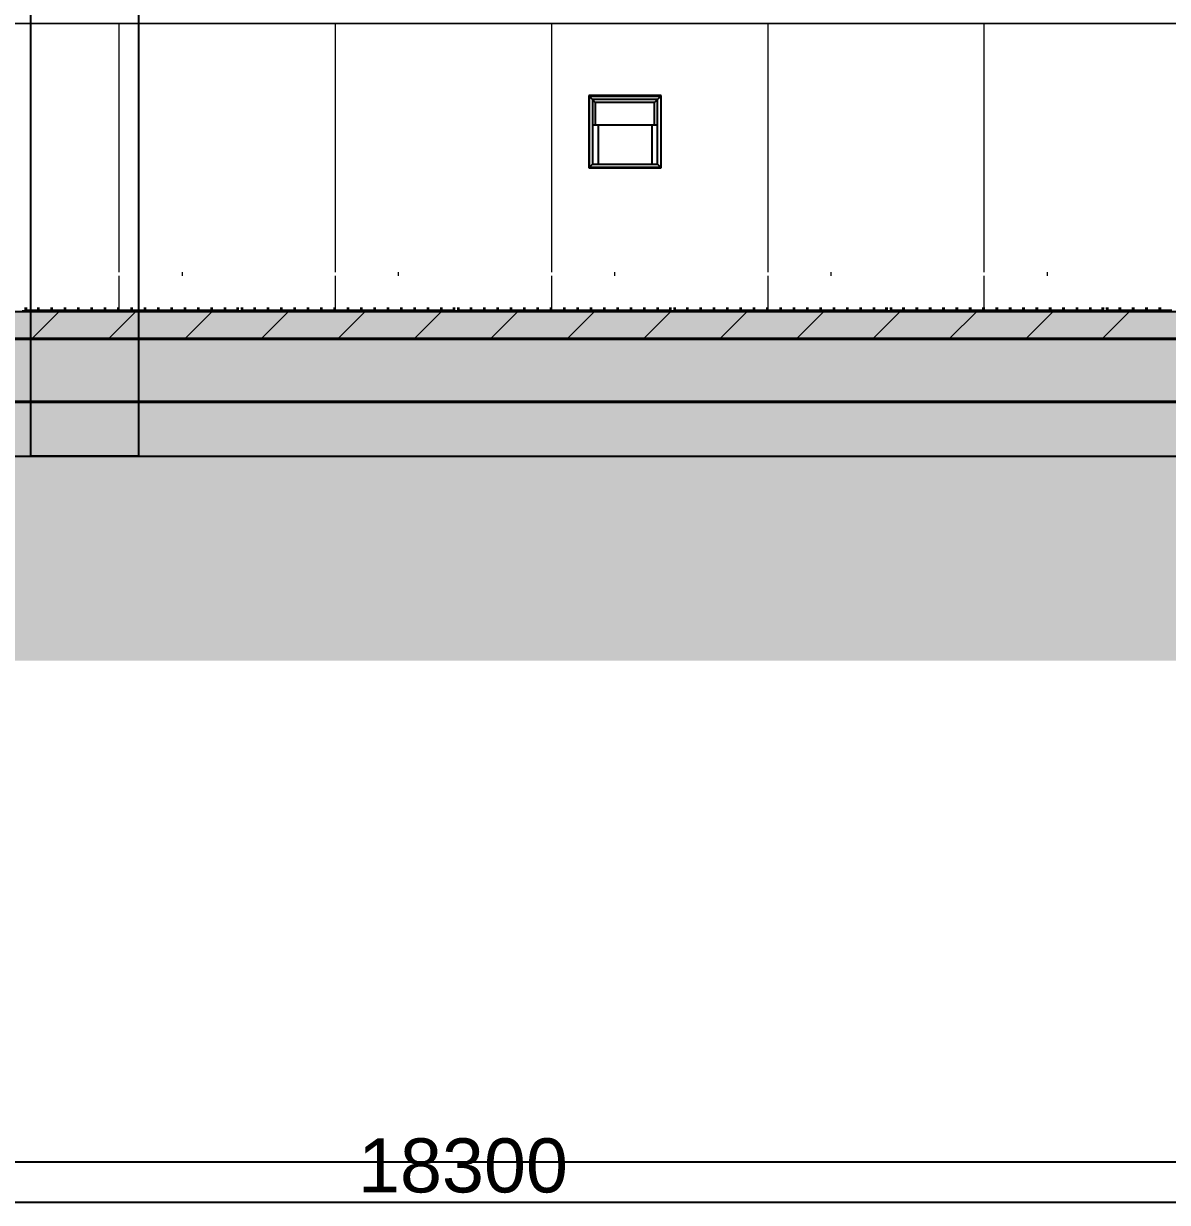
# Model space of a CAD drawing. Header units: millimetres. Extents: x 2519235 to 7246330, y 25937 to 201821.
# Drawn here: x 2652635 to 2655808, y 98719 to 101990 of the extents above; entities that cross this region are included whole.
import ezdxf

# ---------------------------------------------------------------- set-up
doc = ezdxf.new("R2010")
doc.units = ezdxf.units.MM
doc.set_wipeout_variables(frame=1)
doc.linetypes.add('TA_GL_000.90000', pattern=[2.475, 0.9, -0.225, 0.225, -0.225, 0.9])
for name, color, linetype in [('000 - 0_HIDE_OBJ_FRAMING_DEF_SUB_1', 7, 'Continuous'), ('000 - 0_SYM_DWG_GRIDLINE_MAIN_COLOR_251', 7, 'Continuous'), ('000 - CONCRETE_COL_CUT_COLOR_1', 7, 'Continuous'), ('000 - CONCRETE_COL_CUT_COLOR_3', 7, 'Continuous'), ('000 - CONCRETE_COL_CUT_COLOR_5', 7, 'Continuous'), ('000 - CONCRETE_COL_HATCH_', 7, 'Continuous'), ('000 - CONCRETE_COL_WIPEOUT_', 7, 'Continuous'), ('010 - ASPG_DIMS_OVERALL', 7, 'Continuous'), ('_งานโครงสร้าง', 7, 'Continuous')]:
    doc.layers.add(name, color=color, linetype=linetype)
doc.layers.add('A-DETL', color=7, linetype='Continuous', lineweight=70)
doc.layers.add('E-LITE-EQPM', color=7, linetype='Continuous', lineweight=9)
doc.layers.get('A-DETL').off()
doc.styles.add('FAMELINE_FOR_CKST', font='arial.ttf')
doc.styles.add('TA', font='', dxfattribs={"height": 4.5})
doc.styles.get('TA').set_extended_font_data('Cordia New')
doc.dimstyles.new('FAMELINE-CKST_C-C', dxfattribs={"dimtxt": 0.3, "dimasz": 0.15, "dimexe": 0.1, "dimexo": 0.1, "dimgap": 0.05, "dimtad": 1, "dimzin": 0, "dimdsep": 46, "dimtxsty": 'FAMELINE_FOR_CKST', "dimblk": 'ORIGIN', "dimblk1": 'ORIGIN', "dimblk2": 'ORIGIN', "dimsah": 1, "dimcen": 0.1, "dimdle": 0.1, "dimclrd": 7, "dimclre": 7, "dimclrt": 7, "dimadec": 0, "dimazin": 0, "dimtfac": 1, "dimtix": 1, "dimtmove": 2, "dimatfit": 3, "dimfxl": 1, "dimtolj": 1, "dimtzin": 0, "dimlwd": -1, "dimlwe": -1, "dimarcsym": 0})

# ---------------------------------------------------------------- blocks, each defined once
blk = doc.blocks.new('DPA_Drainage Gutter_Landscape PP17_REV B - DPA_Drainage Gutter_Landscape PP17_REV B-36085527-ENTRANCE 1 - ELEVATION 1')
at = {"layer": '000 - 0_HIDE_OBJ_FRAMING_DEF_SUB_1', "color": 7, "lineweight": 70}
for p, q in [((3008883.3, 101195), (3008876.3, 101195)), ((3008876.3, 101195), (3008876.3, 101190)), ((3008883.3, 101190), (3008883.3, 101195)), ((3008918.3, 101195), (3008911.3, 101195)), ((3008911.3, 101195), (3008911.3, 101190)), ((3008918.3, 101190), (3008918.3, 101195)), ((3008955.3, 101195), (3008948.3, 101195)), ((3008948.3, 101195), (3008948.3, 101190)), ((3008955.3, 101190), (3008955.3, 101195)), ((3008992.3, 101195), (3008985.3, 101195)), ((3008985.3, 101195), (3008985.3, 101190)), ((3008992.3, 101190), (3008992.3, 101195)), ((3009029.3, 101195), (3009022.3, 101195)), ((3009022.3, 101195), (3009022.3, 101190)), ((3009029.3, 101190), (3009029.3, 101195)), ((3009066.3, 101195), (3009059.3, 101195)), ((3009059.3, 101195), (3009059.3, 101190)), ((3009066.3, 101190), (3009066.3, 101195)), ((3009103.3, 101195), (3009096.3, 101195)), ((3009096.3, 101195), (3009096.3, 101190)), ((3009103.3, 101190), (3009103.3, 101195)), ((3009140.3, 101195), (3009133.3, 101195)), ((3009133.3, 101195), (3009133.3, 101190)), ((3009140.3, 101190), (3009140.3, 101195)), ((3009177.3, 101195), (3009170.3, 101195)), ((3009170.3, 101195), (3009170.3, 101190)), ((3009177.3, 101190), (3009177.3, 101195)), ((3009214.3, 101195), (3009207.3, 101195)), ((3009207.3, 101195), (3009207.3, 101190)), ((3009214.3, 101190), (3009214.3, 101195)), ((3009251.3, 101195), (3009244.3, 101195)), ((3009244.3, 101195), (3009244.3, 101190)), ((3009251.3, 101190), (3009251.3, 101195)), ((3009288.3, 101195), (3009281.3, 101195)), ((3009281.3, 101195), (3009281.3, 101190)), ((3009288.3, 101190), (3009288.3, 101195)), ((3009325.3, 101195), (3009318.3, 101195)), ((3009318.3, 101195), (3009318.3, 101190)), ((3009325.3, 101190), (3009325.3, 101195)), ((3009362.3, 101195), (3009355.3, 101195)), ((3009355.3, 101195), (3009355.3, 101190)), ((3009362.3, 101190), (3009362.3, 101195)), ((3009399.3, 101195), (3009392.3, 101195)), ((3009392.3, 101195), (3009392.3, 101190)), ((3009399.3, 101190), (3009399.3, 101195)), ((3009436.3, 101195), (3009429.3, 101195)), ((3009429.3, 101195), (3009429.3, 101190)), ((3009436.3, 101190), (3009436.3, 101195)), ((3009471.3, 101195), (3009464.3, 101195)), ((3009464.3, 101195), (3009464.3, 101190)), ((3009471.3, 101190), (3009471.3, 101195)), ((3009483.5, 101195), (3009476.5, 101195)), ((3009476.5, 101195), (3009476.5, 101190)), ((3009483.5, 101190), (3009483.5, 101195)), ((3009518.5, 101195), (3009511.5, 101195)), ((3009511.5, 101195), (3009511.5, 101190)), ((3009518.5, 101190), (3009518.5, 101195)), ((3009555.5, 101195), (3009548.5, 101195)), ((3009548.5, 101195), (3009548.5, 101190)), ((3009555.5, 101190), (3009555.5, 101195)), ((3009592.5, 101195), (3009585.5, 101195)), ((3009585.5, 101195), (3009585.5, 101190)), ((3009592.5, 101190), (3009592.5, 101195)), ((3009629.5, 101195), (3009622.5, 101195)), ((3009622.5, 101195), (3009622.5, 101190)), ((3009629.5, 101190), (3009629.5, 101195)), ((3009666.5, 101195), (3009659.5, 101195)), ((3009659.5, 101195), (3009659.5, 101190)), ((3009666.5, 101190), (3009666.5, 101195)), ((3009703.5, 101195), (3009696.5, 101195)), ((3009696.5, 101195), (3009696.5, 101190)), ((3009703.5, 101190), (3009703.5, 101195)), ((3009740.5, 101195), (3009733.5, 101195)), ((3009733.5, 101195), (3009733.5, 101190)), ((3009740.5, 101190), (3009740.5, 101195)), ((3009777.5, 101195), (3009770.5, 101195)), ((3009770.5, 101195), (3009770.5, 101190)), ((3009777.5, 101190), (3009777.5, 101195)), ((3009814.5, 101195), (3009807.5, 101195)), ((3009807.5, 101195), (3009807.5, 101190)), ((3009814.5, 101190), (3009814.5, 101195)), ((3009851.5, 101195), (3009844.5, 101195)), ((3009844.5, 101195), (3009844.5, 101190)), ((3009851.5, 101190), (3009851.5, 101195)), ((3009888.5, 101195), (3009881.5, 101195)), ((3009881.5, 101195), (3009881.5, 101190)), ((3009888.5, 101190), (3009888.5, 101195)), ((3009925.5, 101195), (3009918.5, 101195)), ((3009918.5, 101195), (3009918.5, 101190)), ((3009925.5, 101190), (3009925.5, 101195)), ((3009962.5, 101195), (3009955.5, 101195)), ((3009955.5, 101195), (3009955.5, 101190)), ((3009962.5, 101190), (3009962.5, 101195)), ((3009999.5, 101195), (3009992.5, 101195)), ((3009992.5, 101195), (3009992.5, 101190)), ((3009999.5, 101190), (3009999.5, 101195)), ((3010036.5, 101195), (3010029.5, 101195)), ((3010029.5, 101195), (3010029.5, 101190)), ((3010036.5, 101190), (3010036.5, 101195)), ((3010071.5, 101195), (3010064.5, 101195)), ((3010064.5, 101195), (3010064.5, 101190)), ((3010071.5, 101190), (3010071.5, 101195)), ((3010083.7, 101195), (3010076.7, 101195)), ((3010076.7, 101195), (3010076.7, 101190)), ((3010083.7, 101190), (3010083.7, 101195)), ((3010118.7, 101195), (3010111.7, 101195)), ((3010111.7, 101195), (3010111.7, 101190)), ((3010118.7, 101190), (3010118.7, 101195)), ((3010155.7, 101195), (3010148.7, 101195)), ((3010148.7, 101195), (3010148.7, 101190)), ((3010155.7, 101190), (3010155.7, 101195)), ((3010192.7, 101195), (3010185.7, 101195)), ((3010185.7, 101195), (3010185.7, 101190)), ((3010192.7, 101190), (3010192.7, 101195)), ((3010229.7, 101195), (3010222.7, 101195)), ((3010222.7, 101195), (3010222.7, 101190)), ((3010229.7, 101190), (3010229.7, 101195)), ((3010266.7, 101195), (3010259.7, 101195)), ((3010259.7, 101195), (3010259.7, 101190)), ((3010266.7, 101190), (3010266.7, 101195)), ((3010303.7, 101195), (3010296.7, 101195)), ((3010296.7, 101195), (3010296.7, 101190)), ((3010303.7, 101190), (3010303.7, 101195)), ((3010340.7, 101195), (3010333.7, 101195)), ((3010333.7, 101195), (3010333.7, 101190)), ((3010340.7, 101190), (3010340.7, 101195)), ((3010377.7, 101195), (3010370.7, 101195)), ((3010370.7, 101195), (3010370.7, 101190)), ((3010377.7, 101190), (3010377.7, 101195)), ((3010414.7, 101195), (3010407.7, 101195)), ((3010407.7, 101195), (3010407.7, 101190)), ((3010414.7, 101190), (3010414.7, 101195)), ((3010451.7, 101195), (3010444.7, 101195)), ((3010444.7, 101195), (3010444.7, 101190)), ((3010451.7, 101190), (3010451.7, 101195)), ((3010488.7, 101195), (3010481.7, 101195)), ((3010481.7, 101195), (3010481.7, 101190)), ((3010488.7, 101190), (3010488.7, 101195)), ((3010525.7, 101195), (3010518.7, 101195)), ((3010518.7, 101195), (3010518.7, 101190)), ((3010525.7, 101190), (3010525.7, 101195)), ((3010562.7, 101195), (3010555.7, 101195)), ((3010555.7, 101195), (3010555.7, 101190)), ((3010562.7, 101190), (3010562.7, 101195)), ((3010599.7, 101195), (3010592.7, 101195)), ((3010592.7, 101195), (3010592.7, 101190)), ((3010599.7, 101190), (3010599.7, 101195)), ((3010636.7, 101195), (3010629.7, 101195)), ((3010629.7, 101195), (3010629.7, 101190)), ((3010636.7, 101190), (3010636.7, 101195)), ((3010671.7, 101195), (3010664.7, 101195)), ((3010664.7, 101195), (3010664.7, 101190)), ((3010671.7, 101190), (3010671.7, 101195)), ((3010683.8, 101195), (3010676.8, 101195)), ((3010676.8, 101195), (3010676.8, 101190)), ((3010683.8, 101190), (3010683.8, 101195)), ((3010718.8, 101195), (3010711.8, 101195)), ((3010711.8, 101195), (3010711.8, 101190)), ((3010718.8, 101190), (3010718.8, 101195)), ((3010755.8, 101195), (3010748.8, 101195)), ((3010748.8, 101195), (3010748.8, 101190)), ((3010755.8, 101190), (3010755.8, 101195)), ((3010792.8, 101195), (3010785.8, 101195)), ((3010785.8, 101195), (3010785.8, 101190)), ((3010792.8, 101190), (3010792.8, 101195)), ((3010829.8, 101195), (3010822.8, 101195)), ((3010822.8, 101195), (3010822.8, 101190)), ((3010829.8, 101190), (3010829.8, 101195)), ((3010866.8, 101195), (3010859.8, 101195)), ((3010859.8, 101195), (3010859.8, 101190)), ((3010866.8, 101190), (3010866.8, 101195)), ((3010903.8, 101195), (3010896.8, 101195)), ((3010896.8, 101195), (3010896.8, 101190)), ((3010903.8, 101190), (3010903.8, 101195)), ((3010940.8, 101195), (3010933.8, 101195)), ((3010933.8, 101195), (3010933.8, 101190)), ((3010940.8, 101190), (3010940.8, 101195)), ((3010977.8, 101195), (3010970.8, 101195)), ((3010970.8, 101195), (3010970.8, 101190)), ((3010977.8, 101190), (3010977.8, 101195)), ((3011014.8, 101195), (3011007.8, 101195)), ((3011007.8, 101195), (3011007.8, 101190)), ((3011014.8, 101190), (3011014.8, 101195)), ((3011051.8, 101195), (3011044.8, 101195)), ((3011044.8, 101195), (3011044.8, 101190)), ((3011051.8, 101190), (3011051.8, 101195)), ((3011088.8, 101195), (3011081.8, 101195)), ((3011081.8, 101195), (3011081.8, 101190)), ((3011088.8, 101190), (3011088.8, 101195)), ((3011125.8, 101195), (3011118.8, 101195)), ((3011118.8, 101195), (3011118.8, 101190)), ((3011125.8, 101190), (3011125.8, 101195)), ((3011162.8, 101195), (3011155.8, 101195)), ((3011155.8, 101195), (3011155.8, 101190)), ((3011162.8, 101190), (3011162.8, 101195)), ((3011199.8, 101195), (3011192.8, 101195)), ((3011192.8, 101195), (3011192.8, 101190)), ((3011199.8, 101190), (3011199.8, 101195)), ((3011236.8, 101195), (3011229.8, 101195)), ((3011229.8, 101195), (3011229.8, 101190)), ((3011236.8, 101190), (3011236.8, 101195)), ((3011271.8, 101195), (3011264.8, 101195)), ((3011264.8, 101195), (3011264.8, 101190)), ((3011271.8, 101190), (3011271.8, 101195)), ((3011284, 101195), (3011277, 101195)), ((3011277, 101195), (3011277, 101190)), ((3011284, 101190), (3011284, 101195)), ((3011319, 101195), (3011312, 101195)), ((3011312, 101195), (3011312, 101190)), ((3011319, 101190), (3011319, 101195)), ((3011356, 101195), (3011349, 101195)), ((3011349, 101195), (3011349, 101190)), ((3011356, 101190), (3011356, 101195)), ((3011393, 101195), (3011386, 101195)), ((3011386, 101195), (3011386, 101190)), ((3011393, 101190), (3011393, 101195)), ((3011430, 101195), (3011423, 101195)), ((3011423, 101195), (3011423, 101190)), ((3011430, 101190), (3011430, 101195)), ((3011467, 101195), (3011460, 101195)), ((3011460, 101195), (3011460, 101190)), ((3011467, 101190), (3011467, 101195)), ((3011504, 101195), (3011497, 101195)), ((3011497, 101195), (3011497, 101190)), ((3011504, 101190), (3011504, 101195)), ((3011541, 101195), (3011534, 101195)), ((3011534, 101195), (3011534, 101190)), ((3011541, 101190), (3011541, 101195)), ((3011578, 101195), (3011571, 101195)), ((3011571, 101195), (3011571, 101190)), ((3011578, 101190), (3011578, 101195)), ((3011615, 101195), (3011608, 101195)), ((3011608, 101195), (3011608, 101190)), ((3011615, 101190), (3011615, 101195)), ((3011652, 101195), (3011645, 101195)), ((3011645, 101195), (3011645, 101190)), ((3011652, 101190), (3011652, 101195)), ((3011689, 101195), (3011682, 101195)), ((3011682, 101195), (3011682, 101190)), ((3011689, 101190), (3011689, 101195)), ((3011726, 101195), (3011719, 101195)), ((3011719, 101195), (3011719, 101190)), ((3011726, 101190), (3011726, 101195)), ((3011763, 101195), (3011756, 101195)), ((3011756, 101195), (3011756, 101190)), ((3011763, 101190), (3011763, 101195)), ((3011800, 101195), (3011793, 101195)), ((3011793, 101195), (3011793, 101190)), ((3011800, 101190), (3011800, 101195)), ((3011837, 101195), (3011830, 101195)), ((3011830, 101195), (3011830, 101190)), ((3011837, 101190), (3011837, 101195)), ((3011872, 101195), (3011865, 101195)), ((3011865, 101195), (3011865, 101190)), ((3011872, 101190), (3011872, 101195)), ((3011884.1, 101195), (3011877.1, 101195)), ((3011877.1, 101195), (3011877.1, 101190)), ((3011884.1, 101190), (3011884.1, 101195)), ((3011919.1, 101195), (3011912.1, 101195)), ((3011912.1, 101195), (3011912.1, 101190)), ((3011919.1, 101190), (3011919.1, 101195)), ((3011956.1, 101195), (3011949.1, 101195)), ((3011949.1, 101195), (3011949.1, 101190)), ((3011956.1, 101190), (3011956.1, 101195)), ((3011993.1, 101195), (3011986.1, 101195)), ((3011986.1, 101195), (3011986.1, 101190)), ((3011993.1, 101190), (3011993.1, 101195)), ((3012030.1, 101195), (3012023.1, 101195)), ((3012023.1, 101195), (3012023.1, 101190)), ((3012030.1, 101190), (3012030.1, 101195))]:
    blk.add_line(p, q, dxfattribs=at)
at = {"layer": '000 - 0_HIDE_OBJ_FRAMING_DEF_SUB_1', "color": 7}
for p, q in [((3008883.3, 101190), (3008883.3, 101195)), ((3008883.3, 101195), (3008911.3, 101195)), ((3008911.3, 101190), (3008883.3, 101190)), ((3008911.3, 101195), (3008911.3, 101190)), ((3008918.3, 101190), (3008918.3, 101195)), ((3008918.3, 101195), (3008948.3, 101195)), ((3008948.3, 101190), (3008918.3, 101190)), ((3008948.3, 101195), (3008948.3, 101190)), ((3008955.3, 101195), (3008955.3, 101190)), ((3008955.3, 101195), (3008985.3, 101195)), ((3008985.3, 101190), (3008955.3, 101190)), ((3008985.3, 101195), (3008985.3, 101190)), ((3008992.3, 101190), (3008992.3, 101195)), ((3008992.3, 101195), (3009022.3, 101195)), ((3009022.3, 101190), (3008992.3, 101190)), ((3009022.3, 101195), (3009022.3, 101190)), ((3009029.3, 101195), (3009029.3, 101190)), ((3009029.3, 101195), (3009059.3, 101195)), ((3009059.3, 101190), (3009029.3, 101190)), ((3009059.3, 101195), (3009059.3, 101190)), ((3009066.3, 101190), (3009066.3, 101195)), ((3009066.3, 101195), (3009096.3, 101195)), ((3009096.3, 101190), (3009066.3, 101190)), ((3009096.3, 101195), (3009096.3, 101190)), ((3009103.3, 101195), (3009103.3, 101190)), ((3009103.3, 101195), (3009133.3, 101195)), ((3009133.3, 101190), (3009103.3, 101190)), ((3009133.3, 101195), (3009133.3, 101190)), ((3009140.3, 101190), (3009140.3, 101195)), ((3009140.3, 101195), (3009170.3, 101195)), ((3009170.3, 101190), (3009140.3, 101190)), ((3009170.3, 101195), (3009170.3, 101190)), ((3009177.3, 101195), (3009177.3, 101190)), ((3009177.3, 101195), (3009207.3, 101195)), ((3009207.3, 101190), (3009177.3, 101190)), ((3009207.3, 101190), (3009207.3, 101195)), ((3009214.3, 101195), (3009214.3, 101190)), ((3009214.3, 101195), (3009244.3, 101195)), ((3009244.3, 101190), (3009214.3, 101190)), ((3009244.3, 101195), (3009244.3, 101190)), ((3009251.3, 101195), (3009251.3, 101190)), ((3009251.3, 101195), (3009281.3, 101195)), ((3009281.3, 101190), (3009251.3, 101190)), ((3009281.3, 101190), (3009281.3, 101195)), ((3009288.3, 101195), (3009288.3, 101190)), ((3009288.3, 101195), (3009318.3, 101195)), ((3009318.3, 101190), (3009288.3, 101190)), ((3009318.3, 101195), (3009318.3, 101190)), ((3009325.3, 101195), (3009325.3, 101190)), ((3009325.3, 101195), (3009355.3, 101195)), ((3009355.3, 101190), (3009325.3, 101190)), ((3009355.3, 101190), (3009355.3, 101195)), ((3009362.3, 101195), (3009362.3, 101190)), ((3009362.3, 101195), (3009392.3, 101195)), ((3009392.3, 101190), (3009362.3, 101190)), ((3009392.3, 101195), (3009392.3, 101190)), ((3009399.3, 101195), (3009399.3, 101190)), ((3009399.3, 101195), (3009429.3, 101195)), ((3009429.3, 101190), (3009399.3, 101190)), ((3009429.3, 101190), (3009429.3, 101195)), ((3009436.3, 101195), (3009436.3, 101190)), ((3009436.3, 101195), (3009464.3, 101195)), ((3009464.3, 101190), (3009436.3, 101190)), ((3009464.3, 101195), (3009464.3, 101190)), ((3009483.5, 101190), (3009483.5, 101195)), ((3009483.5, 101195), (3009511.5, 101195)), ((3009511.5, 101190), (3009483.5, 101190)), ((3009511.5, 101195), (3009511.5, 101190)), ((3009518.5, 101190), (3009518.5, 101195)), ((3009518.5, 101195), (3009548.5, 101195)), ((3009548.5, 101190), (3009518.5, 101190)), ((3009548.5, 101195), (3009548.5, 101190)), ((3009555.5, 101195), (3009555.5, 101190)), ((3009555.5, 101195), (3009585.5, 101195)), ((3009585.5, 101190), (3009555.5, 101190)), ((3009585.5, 101195), (3009585.5, 101190)), ((3009592.5, 101190), (3009592.5, 101195)), ((3009592.5, 101195), (3009622.5, 101195)), ((3009622.5, 101190), (3009592.5, 101190)), ((3009622.5, 101195), (3009622.5, 101190)), ((3009629.5, 101195), (3009629.5, 101190)), ((3009629.5, 101195), (3009659.5, 101195)), ((3009659.5, 101190), (3009629.5, 101190)), ((3009659.5, 101195), (3009659.5, 101190)), ((3009666.5, 101190), (3009666.5, 101195)), ((3009666.5, 101195), (3009696.5, 101195)), ((3009696.5, 101190), (3009666.5, 101190)), ((3009696.5, 101195), (3009696.5, 101190)), ((3009703.5, 101195), (3009703.5, 101190)), ((3009703.5, 101195), (3009733.5, 101195)), ((3009733.5, 101190), (3009703.5, 101190)), ((3009733.5, 101195), (3009733.5, 101190)), ((3009740.5, 101190), (3009740.5, 101195)), ((3009740.5, 101195), (3009770.5, 101195)), ((3009770.5, 101190), (3009740.5, 101190)), ((3009770.5, 101195), (3009770.5, 101190)), ((3009777.5, 101195), (3009777.5, 101190)), ((3009777.5, 101195), (3009807.5, 101195)), ((3009807.5, 101190), (3009777.5, 101190)), ((3009807.5, 101190), (3009807.5, 101195)), ((3009814.5, 101195), (3009814.5, 101190)), ((3009814.5, 101195), (3009844.5, 101195)), ((3009844.5, 101190), (3009814.5, 101190)), ((3009844.5, 101195), (3009844.5, 101190)), ((3009851.5, 101195), (3009851.5, 101190)), ((3009851.5, 101195), (3009881.5, 101195)), ((3009881.5, 101190), (3009851.5, 101190)), ((3009881.5, 101190), (3009881.5, 101195)), ((3009888.5, 101195), (3009888.5, 101190)), ((3009888.5, 101195), (3009918.5, 101195)), ((3009918.5, 101190), (3009888.5, 101190)), ((3009918.5, 101195), (3009918.5, 101190)), ((3009925.5, 101195), (3009925.5, 101190)), ((3009925.5, 101195), (3009955.5, 101195)), ((3009955.5, 101190), (3009925.5, 101190)), ((3009955.5, 101190), (3009955.5, 101195)), ((3009962.5, 101195), (3009962.5, 101190)), ((3009962.5, 101195), (3009992.5, 101195)), ((3009992.5, 101190), (3009962.5, 101190)), ((3009992.5, 101195), (3009992.5, 101190)), ((3009999.5, 101195), (3009999.5, 101190)), ((3009999.5, 101195), (3010029.5, 101195)), ((3010029.5, 101190), (3009999.5, 101190)), ((3010029.5, 101190), (3010029.5, 101195)), ((3010036.5, 101195), (3010036.5, 101190)), ((3010036.5, 101195), (3010064.5, 101195)), ((3010064.5, 101190), (3010036.5, 101190)), ((3010064.5, 101195), (3010064.5, 101190)), ((3010083.7, 101190), (3010083.7, 101195)), ((3010083.7, 101195), (3010111.7, 101195)), ((3010111.7, 101190), (3010083.7, 101190)), ((3010111.7, 101195), (3010111.7, 101190)), ((3010118.7, 101190), (3010118.7, 101195)), ((3010118.7, 101195), (3010148.7, 101195)), ((3010148.7, 101190), (3010118.7, 101190)), ((3010148.7, 101195), (3010148.7, 101190)), ((3010155.7, 101195), (3010155.7, 101190)), ((3010155.7, 101195), (3010185.7, 101195)), ((3010185.7, 101190), (3010155.7, 101190)), ((3010185.7, 101195), (3010185.7, 101190)), ((3010192.7, 101190), (3010192.7, 101195)), ((3010192.7, 101195), (3010222.7, 101195)), ((3010222.7, 101190), (3010192.7, 101190)), ((3010222.7, 101195), (3010222.7, 101190)), ((3010229.7, 101195), (3010229.7, 101190)), ((3010229.7, 101195), (3010259.7, 101195)), ((3010259.7, 101190), (3010229.7, 101190)), ((3010259.7, 101195), (3010259.7, 101190)), ((3010266.7, 101190), (3010266.7, 101195)), ((3010266.7, 101195), (3010296.7, 101195)), ((3010296.7, 101190), (3010266.7, 101190)), ((3010296.7, 101195), (3010296.7, 101190)), ((3010303.7, 101195), (3010303.7, 101190)), ((3010303.7, 101195), (3010333.7, 101195)), ((3010333.7, 101190), (3010303.7, 101190)), ((3010333.7, 101195), (3010333.7, 101190)), ((3010340.7, 101190), (3010340.7, 101195)), ((3010340.7, 101195), (3010370.7, 101195)), ((3010370.7, 101190), (3010340.7, 101190)), ((3010370.7, 101195), (3010370.7, 101190)), ((3010377.7, 101195), (3010377.7, 101190)), ((3010377.7, 101195), (3010407.7, 101195)), ((3010407.7, 101190), (3010377.7, 101190)), ((3010407.7, 101190), (3010407.7, 101195)), ((3010414.7, 101195), (3010414.7, 101190)), ((3010414.7, 101195), (3010444.7, 101195)), ((3010444.7, 101190), (3010414.7, 101190)), ((3010444.7, 101195), (3010444.7, 101190)), ((3010451.7, 101195), (3010451.7, 101190)), ((3010451.7, 101195), (3010481.7, 101195)), ((3010481.7, 101190), (3010451.7, 101190)), ((3010481.7, 101190), (3010481.7, 101195)), ((3010488.7, 101195), (3010488.7, 101190)), ((3010488.7, 101195), (3010518.7, 101195)), ((3010518.7, 101190), (3010488.7, 101190)), ((3010518.7, 101195), (3010518.7, 101190)), ((3010525.7, 101195), (3010525.7, 101190)), ((3010525.7, 101195), (3010555.7, 101195)), ((3010555.7, 101190), (3010525.7, 101190)), ((3010555.7, 101190), (3010555.7, 101195)), ((3010562.7, 101195), (3010562.7, 101190)), ((3010562.7, 101195), (3010592.7, 101195)), ((3010592.7, 101190), (3010562.7, 101190)), ((3010592.7, 101195), (3010592.7, 101190)), ((3010599.7, 101195), (3010599.7, 101190)), ((3010599.7, 101195), (3010629.7, 101195)), ((3010629.7, 101190), (3010599.7, 101190)), ((3010629.7, 101190), (3010629.7, 101195)), ((3010636.7, 101195), (3010636.7, 101190)), ((3010636.7, 101195), (3010664.7, 101195)), ((3010664.7, 101190), (3010636.7, 101190)), ((3010664.7, 101195), (3010664.7, 101190)), ((3010683.8, 101190), (3010683.8, 101195)), ((3010683.8, 101195), (3010711.8, 101195)), ((3010711.8, 101190), (3010683.8, 101190)), ((3010711.8, 101195), (3010711.8, 101190)), ((3010718.8, 101190), (3010718.8, 101195)), ((3010718.8, 101195), (3010748.8, 101195)), ((3010748.8, 101190), (3010718.8, 101190)), ((3010748.8, 101195), (3010748.8, 101190)), ((3010755.8, 101195), (3010755.8, 101190)), ((3010755.8, 101195), (3010785.8, 101195)), ((3010785.8, 101190), (3010755.8, 101190)), ((3010785.8, 101195), (3010785.8, 101190)), ((3010792.8, 101190), (3010792.8, 101195)), ((3010792.8, 101195), (3010822.8, 101195)), ((3010822.8, 101190), (3010792.8, 101190)), ((3010822.8, 101195), (3010822.8, 101190)), ((3010829.8, 101195), (3010829.8, 101190)), ((3010829.8, 101195), (3010859.8, 101195)), ((3010859.8, 101190), (3010829.8, 101190)), ((3010859.8, 101195), (3010859.8, 101190)), ((3010866.8, 101190), (3010866.8, 101195)), ((3010866.8, 101195), (3010896.8, 101195)), ((3010896.8, 101190), (3010866.8, 101190)), ((3010896.8, 101195), (3010896.8, 101190)), ((3010903.8, 101195), (3010903.8, 101190)), ((3010903.8, 101195), (3010933.8, 101195)), ((3010933.8, 101190), (3010903.8, 101190)), ((3010933.8, 101195), (3010933.8, 101190)), ((3010940.8, 101190), (3010940.8, 101195)), ((3010940.8, 101195), (3010970.8, 101195)), ((3010970.8, 101190), (3010940.8, 101190)), ((3010970.8, 101195), (3010970.8, 101190)), ((3010977.8, 101195), (3010977.8, 101190)), ((3010977.8, 101195), (3011007.8, 101195)), ((3011007.8, 101190), (3010977.8, 101190)), ((3011007.8, 101190), (3011007.8, 101195)), ((3011014.8, 101195), (3011014.8, 101190)), ((3011014.8, 101195), (3011044.8, 101195)), ((3011044.8, 101190), (3011015.4, 101190)), ((3011044.8, 101195), (3011044.8, 101190)), ((3011051.8, 101195), (3011051.8, 101190)), ((3011051.8, 101195), (3011081.8, 101195)), ((3011081.8, 101190), (3011051.8, 101190)), ((3011081.8, 101190), (3011081.8, 101195)), ((3011088.8, 101195), (3011088.8, 101190)), ((3011088.8, 101195), (3011118.8, 101195)), ((3011118.8, 101190), (3011088.8, 101190)), ((3011118.8, 101195), (3011118.8, 101190)), ((3011125.8, 101195), (3011125.8, 101190)), ((3011125.8, 101195), (3011155.8, 101195)), ((3011155.8, 101190), (3011125.8, 101190)), ((3011155.8, 101190), (3011155.8, 101195)), ((3011162.8, 101195), (3011162.8, 101190)), ((3011162.8, 101195), (3011192.8, 101195)), ((3011192.8, 101190), (3011162.8, 101190)), ((3011192.8, 101195), (3011192.8, 101190)), ((3011199.8, 101195), (3011199.8, 101190)), ((3011199.8, 101195), (3011229.8, 101195)), ((3011229.8, 101190), (3011199.8, 101190)), ((3011229.8, 101190), (3011229.8, 101195)), ((3011236.8, 101195), (3011236.8, 101190)), ((3011236.8, 101195), (3011264.8, 101195)), ((3011264.8, 101190), (3011236.8, 101190)), ((3011264.8, 101195), (3011264.8, 101190)), ((3011284, 101190), (3011284, 101195)), ((3011284, 101195), (3011312, 101195)), ((3011312, 101190), (3011284, 101190)), ((3011312, 101195), (3011312, 101190)), ((3011319, 101190), (3011319, 101195)), ((3011319, 101195), (3011349, 101195)), ((3011349, 101190), (3011319, 101190)), ((3011349, 101195), (3011349, 101190)), ((3011356, 101195), (3011356, 101190)), ((3011356, 101195), (3011386, 101195)), ((3011386, 101190), (3011356, 101190)), ((3011386, 101195), (3011386, 101190)), ((3011393, 101190), (3011393, 101195)), ((3011393, 101195), (3011423, 101195)), ((3011422.7, 101190), (3011393, 101190)), ((3011423, 101195), (3011423, 101190)), ((3011430, 101195), (3011430, 101190)), ((3011430, 101195), (3011460, 101195)), ((3011460, 101190), (3011430, 101190)), ((3011460, 101195), (3011460, 101190)), ((3011467, 101190), (3011467, 101195)), ((3011467, 101195), (3011497, 101195)), ((3011497, 101190), (3011467, 101190)), ((3011497, 101195), (3011497, 101190)), ((3011504, 101195), (3011504, 101190)), ((3011504, 101195), (3011534, 101195)), ((3011534, 101190), (3011504, 101190)), ((3011534, 101195), (3011534, 101190)), ((3011541, 101190), (3011541, 101195)), ((3011541, 101195), (3011571, 101195)), ((3011571, 101190), (3011541, 101190)), ((3011571, 101195), (3011571, 101190)), ((3011578, 101195), (3011578, 101190)), ((3011578, 101195), (3011608, 101195)), ((3011608, 101190), (3011578, 101190)), ((3011608, 101190), (3011608, 101195)), ((3011615, 101195), (3011615, 101190)), ((3011615, 101195), (3011645, 101195)), ((3011645, 101190), (3011615, 101190)), ((3011645, 101195), (3011645, 101190)), ((3011652, 101195), (3011652, 101190)), ((3011652, 101195), (3011682, 101195)), ((3011682, 101190), (3011652, 101190)), ((3011682, 101190), (3011682, 101195)), ((3011689, 101195), (3011689, 101190)), ((3011689, 101195), (3011719, 101195)), ((3011719, 101190), (3011689, 101190)), ((3011719, 101195), (3011719, 101190)), ((3011726, 101195), (3011726, 101190)), ((3011726, 101195), (3011756, 101195)), ((3011756, 101190), (3011726, 101190)), ((3011756, 101190), (3011756, 101195)), ((3011763, 101195), (3011763, 101190)), ((3011763, 101195), (3011793, 101195)), ((3011793, 101190), (3011763, 101190)), ((3011793, 101195), (3011793, 101190)), ((3011800, 101195), (3011800, 101190)), ((3011800, 101195), (3011829.9, 101195)), ((3011829.9, 101190), (3011800, 101190)), ((3011830, 101190), (3011830, 101195)), ((3011837, 101195), (3011837, 101190)), ((3011837, 101195), (3011865, 101195)), ((3011865, 101190), (3011837, 101190)), ((3011865, 101195), (3011865, 101190)), ((3011884.1, 101190), (3011884.1, 101195)), ((3011884.1, 101195), (3011912.1, 101195)), ((3011912.1, 101190), (3011884.1, 101190)), ((3011912.1, 101195), (3011912.1, 101190)), ((3011919.1, 101190), (3011919.1, 101195)), ((3011919.1, 101195), (3011949.1, 101195)), ((3011949.1, 101190), (3011919.1, 101190)), ((3011949.1, 101195), (3011949.1, 101190)), ((3011956.1, 101195), (3011956.1, 101190)), ((3011956.1, 101195), (3011986.1, 101195)), ((3011986.1, 101190), (3011956.1, 101190)), ((3011986.1, 101195), (3011986.1, 101190)), ((3011993.1, 101190), (3011993.1, 101195)), ((3011993.1, 101195), (3012023.1, 101195)), ((3012023.1, 101190), (3011993.1, 101190)), ((3012023.1, 101195), (3012023.1, 101190)), ((3012030.1, 101195), (3012030.1, 101190)), ((3012030.1, 101195), (3012060.1, 101195)), ((3012060.1, 101190), (3012030.1, 101190))]:
    blk.add_line(p, q, dxfattribs=at)
blk = doc.blocks.new('DPA_LIGHTING_WALL MOUNT_WLL711 1 - 10W LED_use_-35905488-ENTRANCE 1 - ELEVATION 1')
at = {"layer": '000 - 0_HIDE_OBJ_FRAMING_DEF_SUB_1', "color": 7}
for p, q in [((2983642.6, 101790), (2983442.6, 101790)), ((2983442.6, 101790), (2983442.6, 101590)), ((2983443.6, 101789), (2983459.7, 101771)), ((2983443.6, 101789), (2983641.6, 101789)), ((2983443.6, 101591), (2983443.6, 101789)), ((2983452.6, 101780), (2983632.6, 101780)), ((2983452.6, 101780), (2983452.6, 101600)), ((2983624.7, 101771), (2983459.7, 101771)), ((2983459.7, 101771), (2983459.7, 101709.4)), ((2983624.7, 101771), (2983641.6, 101789)), ((2983624.7, 101709.4), (2983624.7, 101771)), ((2983632.6, 101600), (2983632.6, 101780)), ((2983641.6, 101789), (2983641.6, 101591)), ((2983642.6, 101590), (2983642.6, 101790)), ((2983452.6, 101709.4), (2983632.6, 101709.4)), ((2983468.3, 101709.4), (2983468.3, 101600)), ((2983618.1, 101600), (2983618.1, 101709.4)), ((2983442.6, 101590), (2983452.6, 101600)), ((2983442.6, 101590), (2983642.6, 101590)), ((2983641.6, 101591), (2983443.6, 101591)), ((2983452.6, 101600), (2983632.6, 101600)), ((2983642.6, 101590), (2983632.6, 101600))]:
    blk.add_line(p, q, dxfattribs=at)
blk = doc.blocks.new('*U1049')
at = {"layer": '000 - CONCRETE_COL_HATCH_'}
h = blk.add_hatch(dxfattribs=at)
h.set_pattern_fill('ANSI31', scale=0.25)
h.set_pattern_definition([(45, (1983745.8844, -850006.8257), (-0.56126600757, 0.56126600757), [])])
h.paths.add_polyline_path([(0, 0), (0, -75), (15426.4, -75), (15833.7, -75), (44374.7, -75), (44374.7, 0)])
at = {"layer": '000 - CONCRETE_COL_CUT_COLOR_1', "color": 7}
for points in [[(15833.7, -75), (44374.7, -75)], [(44374.7, 0), (0, 0)]]:
    blk.add_lwpolyline(points, dxfattribs=at)
blk = doc.blocks.new('*U1051')
at = {"layer": '000 - CONCRETE_COL_HATCH_'}
h = blk.add_hatch(dxfattribs=at)
h.set_pattern_fill('EARTH', scale=0.5, angle=45)
h.set_pattern_definition([(45, (88751.0504, -816679.242), (0, 4.49012806), [3.175, -3.175]), (45, (88750.2085, -816678.4), (0, 4.49012806), [3.175, -3.175]), (45, (88749.3666, -816677.558), (0, 4.49012806), [3.175, -3.175]), (135, (88749.3666, -816676.997), (-4.49012806, 0), [3.175, -3.175]), (135, (88750.2085, -816676.155), (-4.49012806, 0), [3.175, -3.175]), (135, (88751.0504, -816675.313), (-4.49012806, 0), [3.175, -3.175])])
h.paths.add_polyline_path([(0, 0), (44375.5, 0), (44375.5, 718), (0, 718)])
blk = doc.blocks.new('*U1679')
at = {"layer": '000 - CONCRETE_COL_HATCH_'}
h = blk.add_hatch(dxfattribs=at)
h.set_pattern_fill('AR-CONC', scale=0.04)
h.set_pattern_definition([(50, (362366.6603, -853071.7804), (7.28738676, -0.63756342), [0.762, -8.382]), (355, (362366.66, -853071.7804), (-1.40973686, 7.64227381), [0.6096, -6.705623367]), (100.4514447, (362367.2676, -853071.8336), (5.877649884, 7.004710076), [0.64760035, -7.123609784]), (46.1842, (362366.66, -853069.748), (10.84316164, -1.68169312), [1.143, -12.573]), (96.6355576, (362367.564, -853069.889), (9.49616536, 9.89704498), [0.97140093, -10.68542433]), (351.1841512, (362366.66, -853069.748), (9.49616536, 9.89704498), [0.91439868, -10.05838928]), (21, (362367.6763, -853070.2564), (6.06457565, -4.090607927), [0.762, -8.382]), (326, (362367.676, -853070.2564), (2.472081134, 7.367518645), [0.6096, -6.7056]), (71.451445, (362368.182, -853070.597), (8.53665677, 3.276910755), [0.64760035, -7.123597504]), (37.5, (362366.6603, -853071.7804), (0.12354413, 3.382201555), [0, -6.62432, 0, -6.8072, 0, -6.731]), (7.5, (362366.6603, -853071.7804), (2.6727865, 4.007222993), [0, -3.88112, 0, -6.47192, 0, -2.5654]), (327.5, (362364.3947, -853071.7804), (5.423623807, -0.22914976), [0, -2.54, 0, -7.9248, 0, -10.5156]), (317.5, (362363.3787, -853071.7804), (5.925167255, 1.017059641), [0, -3.302, 0, -5.26288, 0, -7.4676])])
h.paths.add_polyline_path([(0, 0), (0, -893), (320, -893), (347.6, -893), (347.6, -175), (44723.1, -175), (44723.1, -893), (45073.5, -893), (45073.1, -25), (45023.1, -25), (45023.1, 375), (44723.1, 375), (44723.1, 0), (347.6, 0), (347.6, 375), (47.6, 375), (47.6, 0)])
at = {"layer": '000 - CONCRETE_COL_CUT_COLOR_1', "color": 7, "lineweight": -2}
blk.add_lwpolyline([(347.6, -175), (44723.1, -175), (44723.1, -893), (45073.5, -893), (45073.1, -25), (45023.1, -25), (45023.1, 375), (44723.1, 375), (44723.1, 0), (347.6, 0)], dxfattribs=at)
blk = doc.blocks.new('W-1-PP17-ENT1_REV02_20260415-155428_PP17_ENT1_EX_ELE1')
at = {"layer": '000 - 0_HIDE_OBJ_FRAMING_DEF_SUB_1', "lineweight": 9}
h = blk.add_hatch(dxfattribs=at)
h.set_pattern_fill('FP_3', style=0, pattern_type=2)
h.set_pattern_definition([(90, (-17700.16, 101300), (-600, 4e-14), [])])
h.paths.add_polyline_path([(-14272.3, 101190), (-14272.3, 101195), (-13677.3, 101195), (-13677.3, 101190), (-13672.1, 101190), (-13672.1, 101195), (-13077.1, 101195), (-13077.1, 101190), (-13072, 101190), (-13072, 101195), (-12477, 101195), (-12477, 101190), (-12471.8, 101190), (-12471.8, 101195), (-11876.8, 101195), (-11876.8, 101190), (-11871.7, 101190), (-11871.7, 101195), (-11276.7, 101195), (-11276.7, 101190), (-11271.5, 101190), (-11271.5, 101195), (-10676.5, 101195), (-10676.5, 101190), (-10671.4, 101190), (-10671.4, 101195), (-10076.4, 101195), (-10076.4, 101190), (-10071.2, 101190), (-10071.2, 101195), (-9476.2, 101195), (-9476.2, 101190), (-9471.1, 101190), (-9471.1, 101195), (-8876.1, 101195), (-8876.1, 101190), (-8870.9, 101190), (-8870.9, 101195), (-8275.9, 101195), (-8275.9, 101190), (-8270.7, 101190), (-8270.7, 101195), (-7675.7, 101195), (-7675.7, 101190), (-7670.6, 101190), (-7670.6, 101195), (-7075.6, 101195), (-7075.6, 101190), (-7070.4, 101190), (-7070.4, 101195), (-6475.4, 101195), (-6475.4, 101190), (-6470.3, 101190), (-6470.3, 101195), (-5875.3, 101195), (-5875.3, 101190), (-5870.1, 101190), (-5870.1, 101195), (-5275.1, 101195), (-5275.1, 101190), (-5270, 101190), (-5270, 101195), (-4675, 101195), (-4675, 101190), (-4669.8, 101190), (-4669.8, 101195), (-4074.8, 101195), (-4074.8, 101190), (-4069.7, 101190), (-4069.7, 101195), (-3474.7, 101195), (-3474.7, 101190), (-3469.5, 101190), (-3469.5, 101195), (-2874.5, 101195), (-2874.5, 101190), (-2869.4, 101190), (-2869.4, 101195), (-2274.4, 101195), (-2274.4, 101190), (-2269.2, 101190), (-2269.2, 101195), (-1674.2, 101195), (-1674.2, 101190), (-1669, 101190), (-1669, 101195), (-1074, 101195), (-1074, 101190), (-1068.9, 101190), (-1068.9, 101195), (-473.9, 101195), (-473.9, 101190), (-468.7, 101190), (-468.7, 101195), (126.3, 101195), (126.3, 101190), (131.4, 101190), (131.4, 101195), (726.4, 101195), (726.4, 101190), (731.6, 101190), (731.6, 101195), (1326.6, 101195), (1326.6, 101190), (1331.7, 101190), (1331.7, 101195), (1926.7, 101195), (1927, 101190), (1931.9, 101190), (1931.9, 101195), (2526.9, 101195), (2526.9, 101190), (2532, 101190), (2532, 101195), (3127, 101195), (3127, 101190), (3132.2, 101190), (3132.2, 101195), (3727.2, 101195), (3727.2, 101190), (3732.4, 101190), (3732.4, 101195), (4327.4, 101195), (4327.4, 101190), (4332.5, 101190), (4332.5, 101195), (4927.5, 101195), (4927.5, 101190), (4932.7, 101190), (4932.7, 101195), (5527.7, 101195), (5527.7, 101190), (5532.8, 101190), (5532.8, 101195), (6127.8, 101195), (6127.8, 101190), (6133, 101190), (6133, 101195), (6728, 101195), (6728, 101190), (6733.1, 101190), (6733.1, 101195), (6994.4, 101195), (6994.4, 101290), (-18050.2, 101290), (-18050.2, 101195), (-17878.4, 101195), (-17878.4, 101190), (-17873.2, 101190), (-17873.2, 101195), (-17278.2, 101195), (-17278.2, 101190), (-17273.1, 101190), (-17273.1, 101195), (-16678.1, 101195), (-16678.1, 101190), (-16672.9, 101190), (-16672.9, 101195), (-16077.9, 101195), (-16077.9, 101190), (-16072.8, 101190), (-16072.8, 101195), (-15477.8, 101195), (-15477.8, 101190), (-15472.6, 101190), (-15472.6, 101195), (-14877.6, 101195), (-14877.6, 101190), (-14872.5, 101190), (-14872.5, 101195), (-14277.5, 101195), (-14277.5, 101190)])
h.paths.add_polyline_path([(11534.4, 101190), (11534.4, 101195), (11556.3, 101195), (11556.3, 101290), (11510.1, 101289.7), (11510.1, 101195), (11529.2, 101195), (11529.2, 101190)])
h.paths.add_polyline_path([(7328.1, 101190), (7333.3, 101190), (7333.3, 101195), (7928.3, 101195), (7928.3, 101190), (7933.4, 101190), (7933.4, 101195), (8528.4, 101195), (8528.4, 101190), (8533.6, 101190), (8533.6, 101195), (9128.6, 101195), (9128.6, 101190), (9133.7, 101190), (9133.7, 101195), (9728.7, 101195), (9728.7, 101190), (9733.9, 101190), (9733.9, 101195), (10328.9, 101195), (10328.9, 101190), (10334.1, 101190), (10334.1, 101195), (10929.1, 101195), (10929.1, 101190), (10934.2, 101190), (10934.2, 101195), (11360.1, 101195), (11360.1, 101290), (7294.4, 101290), (7294.4, 101195), (7328.1, 101195)])
h.paths.add_polyline_path([(-13549.5, 101300), (11360.1, 101300), (11360.1, 101990), (7304.8, 101990), (7304.8, 101680), (7094.8, 101680), (7094.8, 101990), (-8932.7, 101990), (-8932.7, 101680), (-9142.7, 101680), (-9142.7, 101990), (-18050.2, 101990), (-18050.2, 101300), (-13550.2, 101300)])
h.paths.add_polyline_path([(11556.3, 101300), (11556.3, 101990), (11510.1, 101988.9), (11510.1, 101300)])
at = {"layer": '000 - 0_HIDE_OBJ_FRAMING_DEF_SUB_1', "lineweight": 25}
h = blk.add_hatch(dxfattribs=at)
h.set_pattern_fill('FP_20', style=0, pattern_type=2)
h.set_pattern_definition([(50, (230.58, 4e-11), (364.3679, -31.8783), [38.1, -419.1]), (355, (230.6, 4e-11), (-70.4859, 382.1133), [30.48, -335.28]), (100.451, (260.95, -2.66), (293.885, 350.2334), [32.38, -356.18]), (46.184, (230.6, 101.6), (542.1585, -84.0858), [57.15, -628.65]), (96.636, (275.76, 94.6), (474.805, 494.8554), [48.57, -534.27]), (351.184, (230.6, 101.6), (474.8102, 494.85), [45.72, -502.92]), (21, (281.38, 76.2), (303.2285, -204.5305), [38.1, -419.1]), (326, (281.4, 76.2), (123.6039, 368.376), [30.48, -335.28]), (71.451, (306.65, 59.16), (426.8341, 163.8427), [32.38, -356.18]), (37.5, (230.58, 4e-11), (6.17665, 169.11015), [16.764, -314.452, 16.764, -323.596, -336.55]), (37.5, (230.58, 4e-11), (6.17665, 169.11015), [-671.576, 16.764, -319.786]), (7.5, (230.58, 4e-11), (133.63888, 200.3615), [16.764, -177.292, 16.764, -306.832, -128.27]), (7.5, (230.58, 4e-11), (133.63888, 200.3615), [-517.652, 16.764, -111.506]), (327.5, (117.3, 4e-11), (271.18182, -11.45836), [16.764, -110.236, 16.764, -379.476, -525.78]), (327.5, (117.3, 4e-11), (271.18182, -11.45836), [-523.24, 16.764, -509.016]), (317.5, (66.5, 4e-11), (296.2585, 50.85285), [16.764, -148.336, 16.764, -246.38, -373.38]), (317.5, (66.5, 4e-11), (296.2585, 50.85285), [-428.244, 16.764, -356.616])])
h.paths.add_polyline_path([(-20424, 100222), (-20424, 100940), (23951.5, 100940), (23951.5, 100222), (24301.9, 100222), (24301.5, 101090), (24251.5, 101090), (24251.5, 101490), (23951.5, 101490), (23951.5, 101115), (-20424, 101115), (-20424, 101490), (-20724, 101490), (-20724, 101115), (-20771.6, 101115), (-20771.6, 100222), (-20451.6, 100222)])
at = {"layer": '000 - 0_HIDE_OBJ_FRAMING_DEF_SUB_1', "lineweight": 9}
h = blk.add_hatch(dxfattribs=at)
h.set_pattern_fill('FP_2', style=0, pattern_type=2)
h.set_pattern_definition([(90, (-18125.16, 100940), (-600, 4e-14), [])])
h.paths.add_polyline_path([(-18029.6, 101290), (11360.1, 101290), (11360.1, 101300), (-18050.2, 101300), (-18050.2, 101290)])
h.paths.add_polyline_path([(11556.3, 101290), (11569, 101290.1), (11569, 101300), (11510.1, 101300), (11510.1, 101290)])
h = blk.add_hatch(dxfattribs=at)
h.set_pattern_fill('FP_14', style=0, pattern_type=2)
h.set_pattern_definition([(45, (230.58, 4e-11), (-106.06602, 106.06602), [])])
h.paths.add_polyline_path([(-4589.5, 101115), (23951.5, 101115), (23951.5, 101190), (-20423.2, 101190), (-20423.2, 101115), (-4996.7, 101115)])
at = {"color": 7}
for points in [[(-20771.6, 101115), (-20771.6, 100222), (-20451.6, 100222), (-20424, 100222), (-20424, 100940), (23951.5, 100940), (23951.5, 100222), (24301.9, 100222), (24301.5, 101090), (24251.5, 101090), (24251.5, 101490), (23951.5, 101490), (23951.5, 101115), (-20424, 101115), (-20424, 101490), (-20724, 101490), (-20724, 101115)], [(-20423.2, 101190), (-20423.2, 101115), (-4996.7, 101115), (-4589.5, 101115), (23951.5, 101115), (23951.5, 101190)]]:
    blk.add_lwpolyline(points, close=True, dxfattribs=at)
at = {"layer": '000 - 0_HIDE_OBJ_FRAMING_DEF_SUB_1', "color": 7, "lineweight": 9}
for p, q in [((-10050.2, 101990), (11360.1, 101990)), ((11360.1, 101990), (5079.9, 101990))]:
    blk.add_line(p, q, dxfattribs=at)
at = {"layer": 'A-DETL', "color": 7}
blk.add_blockref('DPA_Drainage Gutter_Landscape PP17_REV B - DPA_Drainage Gutter_Landscape PP17_REV B-36085527-ENTRANCE 1 - ELEVATION 1', (-3000942.9, 0), dxfattribs=at)
at = {"layer": 'E-LITE-EQPM', "color": 7}
blk.add_blockref('DPA_LIGHTING_WALL MOUNT_WLL711 1 - 10W LED_use_-35905488-ENTRANCE 1 - ELEVATION 1', (-2973942.9, 0), dxfattribs=at)
at = {"color": 7}
blk.add_blockref('*U1051', (-20424, 100222), dxfattribs=at)
at = {"layer": '000 - CONCRETE_COL_CUT_COLOR_3', "color": 7}
blk.add_blockref('*U1049', (-20423.2, 101190), dxfattribs=at)
at = {"layer": '000 - CONCRETE_COL_CUT_COLOR_5', "color": 7, "lineweight": 40}
blk.add_blockref('*U1679', (-20771.6, 101115), dxfattribs=at)
blk = doc.blocks.new('*U1068')
at = {"layer": '000 - 0_SYM_DWG_GRIDLINE_MAIN_COLOR_251', "color": 7, "linetype": 'ByBlock', "ltscale": 5}
blk.add_line((20, 0), (-878, 0), dxfattribs=at)
at = {"color": 7, "style": 'TA', "flags": 1}
blk.add_attdef('LOCATION', (6, -6), '', height=4.5, rotation=270, dxfattribs=at)
blk = doc.blocks.new('_Origin')
at = {"color": 7, "linetype": 'ByBlock', "lineweight": -2}
blk.add_line((0, 0), (-1, 0), dxfattribs=at)
blk.add_circle((0, 0), 0.5, dxfattribs=at)
blk = doc.blocks.new('*D2764')
at = {"layer": '010 - ASPG_DIMS_OVERALL', "color": 7, "transparency": 16777216}
for p, q in [((0, 98950), (0, 98668.7)), ((18300, 98950), (18300, 98668.7)), ((18225, 98718.7), (75, 98718.7))]:
    blk.add_line(p, q, dxfattribs=at)
at = {"layer": 'Defpoints', "color": 7, "transparency": 16777216}
for p in [(0, 99000), (18300, 99000), (0, 98718.7)]:
    blk.add_point(p, dxfattribs=at)
at = {"layer": '010 - ASPG_DIMS_OVERALL', "color": 7, "transparency": 16777216, "xscale": 75, "yscale": 75, "zscale": 75, "rotation": 180}
blk.add_blockref('_Origin', (0, 98718.7), dxfattribs=at)
at = {"layer": '010 - ASPG_DIMS_OVERALL', "color": 7, "transparency": 16777216, "xscale": 75, "yscale": 75, "zscale": 75}
blk.add_blockref('_Origin', (18300, 98718.7), dxfattribs=at)
at = {"layer": '010 - ASPG_DIMS_OVERALL', "color": 7, "transparency": 16777216, "insert": (9150, 98820.4), "char_height": 150, "attachment_point": 5, "style": 'FAMELINE_FOR_CKST'}
blk.add_mtext('\\A1;18300', dxfattribs=at)
blk = doc.blocks.new('W-1-PP17-ENT1_REV02_20260415-160712_PP17_ENT1_SE_ELE1')
at = {"layer": '_งานโครงสร้าง', "color": 7}
for p, q in [((7950, 114690), (7950, 100790)), ((8250, 114690), (8250, 100790))]:
    blk.add_line(p, q, dxfattribs=at)
at = {"layer": '_งานโครงสร้าง', "color": 7, "extrusion": (-1.22465e-16, 1, 0)}
for p, q in [((7959.8, 100790), (7949.8, 100790)), ((8239.8, 100790), (7959.8, 100790)), ((8249.8, 100790), (8239.8, 100790))]:
    blk.add_line(p, q, dxfattribs=at)
at = {"layer": 'Defpoints', "color": 7}
blk.add_lwpolyline([(-19925, 100790), (19163.1, 100790), (19163.1, 98830), (-19925, 98830)], close=True, dxfattribs=at)
blk = doc.blocks.new('W-1-PP17-ENT1_REV02_20260415-160509_PP17_ENT1_ELE1_DIMS_1')
at = {"layer": '000 - 0_SYM_DWG_GRIDLINE_MAIN_COLOR_251', "color": 7, "linetype": 'TA_GL_000.90000', "xscale": 50, "yscale": 50, "zscale": 50, "rotation": 180}
blk.add_blockref('*U1068', (-24600, 100940), dxfattribs=at)
at = {"layer": '010 - ASPG_DIMS_OVERALL', "color": 7}
dim = blk.add_linear_dim(base=(0, 98718.7), p1=(18300, 99000), p2=(0, 99000), dimstyle='FAMELINE-CKST_C-C', override={"dimscale": 500, "dimdec": 0, "dimlfac": 1, "dimclrd": 7, "dimclre": 7, "dimclrt": 7}, dxfattribs=at)
dim.commit()
dim.dimension.update_dxf_attribs({"geometry": '*D2764', "text_midpoint": (9150, 98820.4)})

msp = doc.modelspace()

# ---------------------------------------------------------------- block references
at = {"color": 7}
msp.add_blockref('W-1-PP17-ENT1_REV02_20260415-155428_PP17_ENT1_EX_ELE1', (2644703.703, 0), dxfattribs=at)

# ---------------------------------------------------------------- next in the draw order: block references
for name in ['W-1-PP17-ENT1_REV02_20260415-160509_PP17_ENT1_ELE1_DIMS_1', 'W-1-PP17-ENT1_REV02_20260415-160712_PP17_ENT1_SE_ELE1']:
    msp.add_blockref(name, (2644703.703, 0), dxfattribs=at)

doc.saveas('drawing.dxf')
